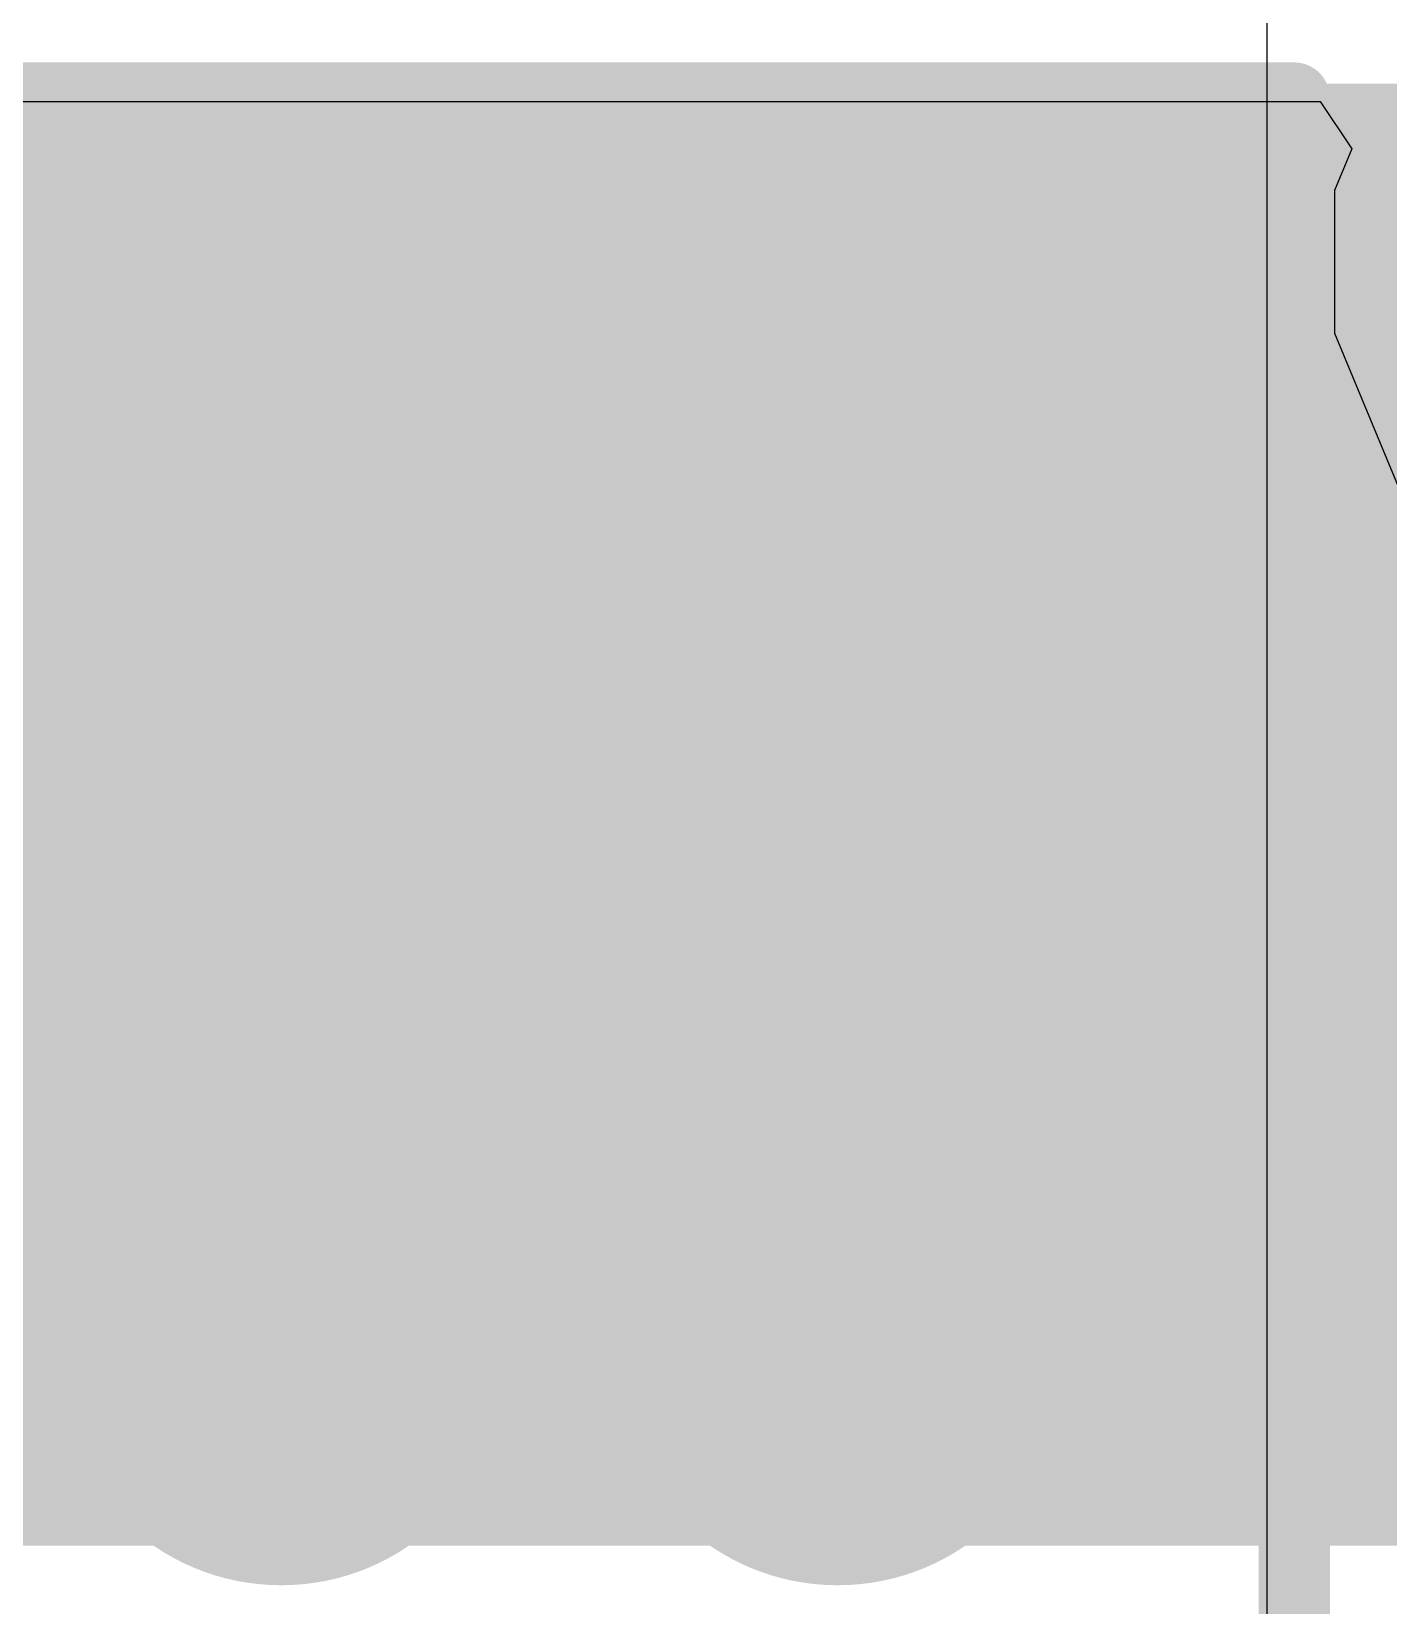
# Model space of a CAD drawing. Header units: inches. Extents: x -4 to 5258, y -4 to 5281.
# Drawn here: x 102.991 to 105.406, y 24.616 to 27.418 of the extents above; entities that cross this region are included whole.
import ezdxf

# ---------------------------------------------------------------- set-up
doc = ezdxf.new("R2010")
doc.units = ezdxf.units.IN
for name, color, linetype in [('Bottom Layer', 5, 'Continuous'), ('Bottom Solder', 6, 'Continuous'), ('Drill Drawing', 1, 'Continuous'), ('Layer 1', 16, 'Continuous'), ('Layer 2', 76, 'Continuous'), ('Top Layer', 1, 'Continuous'), ('Top Overlay', 2, 'Continuous'), ('Top Paste', 8, 'Continuous'), ('Top Solder', 216, 'Continuous'), ('Via Holes', 16, 'Continuous')]:
    doc.layers.add(name, color=color, linetype=linetype)

# ---------------------------------------------------------------- blocks, each defined once
blk = doc.blocks.new('RES_2010_66')
at = {"layer": 'Top Layer'}
blk.add_hatch(color=1, dxfattribs=at).paths.add_polyline_path([(-2.8, 1.4), (-1.9, 1.4), (-1.9, -1.4), (-2.8, -1.4)])
at = {"layer": 'Top Paste'}
blk.add_hatch(color=8, dxfattribs=at).paths.add_polyline_path([(-2.8, 1.4), (-1.9, 1.4), (-1.9, -1.4), (-2.8, -1.4)])
at = {"layer": 'Top Solder'}
blk.add_hatch(color=216, dxfattribs=at).paths.add_polyline_path([(-2.9016, 1.5016), (-1.7984, 1.5016), (-1.7984, -1.5016), (-2.9016, -1.5016)])
at = {"layer": 'Top Overlay'}
for points in [[(-2.921, -1.524, 0.127, 0.127, 0), (-2.921, 1.524, 0.127, 0.127, 0)], [(2.921, 1.524, 0.127, 0.127, 0), (-2.921, 1.524, 0.127, 0.127, 0)]]:
    blk.add_lwpolyline(points, format="xyseb", dxfattribs=at)
blk.add_lwpolyline([(-2.9527, 1.524, 0.0635, 0.0635, 1), (-2.8893, 1.524, 0.0635, 0.0635, 1)], format="xyseb", close=True, dxfattribs=at)
blk.add_lwpolyline([(-2.9527, 1.524, 0.0635, 0.0635, 1), (-2.8893, 1.524, 0.0635, 0.0635, 1)], format="xyseb", close=True, dxfattribs=at)

msp = doc.modelspace()

# ---------------------------------------------------------------- hatches: boundary and pattern name
at = {"layer": 'Bottom Layer'}
h = msp.add_hatch(color=5, dxfattribs=at)
edge = h.paths.add_edge_path()
edge.add_arc((103.4351, 25.9172), 0.3, 0, 360)
h = msp.add_hatch(color=5, dxfattribs=at)
edge = h.paths.add_edge_path()
edge.add_arc((104.4257, 25.9172), 0.3, 0, 360)
h = msp.add_hatch(color=5, dxfattribs=at)
edge = h.paths.add_edge_path()
edge.add_arc((103.4351, 25.0536), 0.3, 0, 360)
h = msp.add_hatch(color=5, dxfattribs=at)
edge = h.paths.add_edge_path()
edge.add_arc((104.4257, 25.0536), 0.3, 0, 360)
at = {"layer": 'Bottom Solder'}
h = msp.add_hatch(color=6, dxfattribs=at)
edge = h.paths.add_edge_path()
edge.add_arc((103.4351, 25.9172), 0.4016, 0, 360)
h = msp.add_hatch(color=6, dxfattribs=at)
edge = h.paths.add_edge_path()
edge.add_arc((104.4257, 25.9172), 0.4016, 0, 360)
h = msp.add_hatch(color=6, dxfattribs=at)
edge = h.paths.add_edge_path()
edge.add_arc((103.4351, 25.0536), 0.4016, 0, 360)
h = msp.add_hatch(color=6, dxfattribs=at)
edge = h.paths.add_edge_path()
edge.add_arc((104.4257, 25.0536), 0.4016, 0, 360)
at = {"layer": 'Layer 1'}
h = msp.add_hatch(color=16, dxfattribs=at)
edge = h.paths.add_edge_path()
edge.add_arc((103.4351, 25.9172), 0.3, 0, 360)
h = msp.add_hatch(color=16, dxfattribs=at)
edge = h.paths.add_edge_path()
edge.add_arc((104.4257, 25.9172), 0.3, 0, 360)
h = msp.add_hatch(color=16, dxfattribs=at)
edge = h.paths.add_edge_path()
edge.add_arc((103.4351, 25.0536), 0.3, 0, 360)
h = msp.add_hatch(color=16, dxfattribs=at)
edge = h.paths.add_edge_path()
edge.add_arc((104.4257, 25.0536), 0.3, 0, 360)
at = {"layer": 'Layer 2'}
h = msp.add_hatch(color=76, dxfattribs=at)
edge = h.paths.add_edge_path()
edge.add_arc((103.4351, 25.9172), 0.3, 0, 360)
h = msp.add_hatch(color=76, dxfattribs=at)
edge = h.paths.add_edge_path()
edge.add_arc((104.4257, 25.9172), 0.3, 0, 360)
h = msp.add_hatch(color=76, dxfattribs=at)
edge = h.paths.add_edge_path()
edge.add_arc((103.4351, 25.0536), 0.3, 0, 360)
h = msp.add_hatch(color=76, dxfattribs=at)
edge = h.paths.add_edge_path()
edge.add_arc((104.4257, 25.0536), 0.3, 0, 360)
at = {"layer": 'Top Layer'}
msp.add_hatch(color=1, dxfattribs=at).paths.add_polyline_path([(106.3405, 27.3251), (101.1005, 27.3251), (101.1005, 24.7222), (106.3405, 24.7222)])
h = msp.add_hatch(color=1, dxfattribs=at)
edge = h.paths.add_edge_path()
edge.add_arc((103.4351, 25.9172), 0.3, 0, 360)
h = msp.add_hatch(color=1, dxfattribs=at)
edge = h.paths.add_edge_path()
edge.add_arc((104.4257, 25.9172), 0.3, 0, 360)
h = msp.add_hatch(color=1, dxfattribs=at)
edge = h.paths.add_edge_path()
edge.add_arc((103.4351, 25.0536), 0.3, 0, 360)
h = msp.add_hatch(color=1, dxfattribs=at)
edge = h.paths.add_edge_path()
edge.add_arc((104.4257, 25.0536), 0.3, 0, 360)
at = {"layer": 'Top Solder'}
h = msp.add_hatch(color=216, dxfattribs=at)
edge = h.paths.add_edge_path()
edge.add_arc((103.4351, 25.9172), 0.4016, 0, 360)
h = msp.add_hatch(color=216, dxfattribs=at)
edge = h.paths.add_edge_path()
edge.add_arc((104.4257, 25.9172), 0.4016, 0, 360)
h = msp.add_hatch(color=216, dxfattribs=at)
edge = h.paths.add_edge_path()
edge.add_arc((103.4351, 25.0536), 0.4016, 0, 360)
h = msp.add_hatch(color=216, dxfattribs=at)
edge = h.paths.add_edge_path()
edge.add_arc((104.4257, 25.0536), 0.4016, 0, 360)
at = {"layer": 'Via Holes'}
h = msp.add_hatch(color=7, dxfattribs=at)
edge = h.paths.add_edge_path()
edge.add_arc((103.4351, 25.9172), 0.15, 0, 360)
h = msp.add_hatch(color=7, dxfattribs=at)
edge = h.paths.add_edge_path()
edge.add_arc((104.4257, 25.9172), 0.15, 0, 360)
h = msp.add_hatch(color=7, dxfattribs=at)
edge = h.paths.add_edge_path()
edge.add_arc((103.4351, 25.0536), 0.15, 0, 360)
h = msp.add_hatch(color=7, dxfattribs=at)
edge = h.paths.add_edge_path()
edge.add_arc((104.4257, 25.0536), 0.15, 0, 360)

# ---------------------------------------------------------------- linework, layer by layer
at = {"layer": 'Bottom Layer'}
msp.add_line((105.1898, 48.3151), (105.1898, 21.0837), dxfattribs=at)
at = {"layer": 'Drill Drawing'}
for points in [[(103.3081, 26.0442, 0.0508, 0.0508, 0), (103.3081, 26.1712, 0.0508, 0.0508, 0)], [(103.3081, 26.1712, 0.0508, 0.0508, 0), (103.5621, 26.1712, 0.0508, 0.0508, 0)], [(103.5621, 26.0442, 0.0508, 0.0508, 0), (103.5621, 26.1712, 0.0508, 0.0508, 0)], [(104.2987, 26.0442, 0.0508, 0.0508, 0), (104.2987, 26.1712, 0.0508, 0.0508, 0)], [(104.2987, 26.1712, 0.0508, 0.0508, 0), (104.5527, 26.1712, 0.0508, 0.0508, 0)], [(104.5527, 26.0442, 0.0508, 0.0508, 0), (104.5527, 26.1712, 0.0508, 0.0508, 0)], [(103.3589, 25.9934, 0.0508, 0.0508, 0), (103.3589, 26.0696, 0.0508, 0.0508, 0)], [(103.3589, 26.0696, 0.0508, 0.0508, 0), (103.5113, 26.0696, 0.0508, 0.0508, 0)], [(103.5113, 25.9934, 0.0508, 0.0508, 0), (103.5113, 26.0696, 0.0508, 0.0508, 0)], [(104.3495, 25.9934, 0.0508, 0.0508, 0), (104.3495, 26.0696, 0.0508, 0.0508, 0)], [(104.3495, 26.0696, 0.0508, 0.0508, 0), (104.5019, 26.0696, 0.0508, 0.0508, 0)], [(104.5019, 25.9934, 0.0508, 0.0508, 0), (104.5019, 26.0696, 0.0508, 0.0508, 0)], [(103.1811, 25.7902, 0.0508, 0.0508, 0), (103.1811, 26.0442, 0.0508, 0.0508, 0)], [(103.1811, 26.0442, 0.0508, 0.0508, 0), (103.3081, 26.0442, 0.0508, 0.0508, 0)], [(103.5621, 26.0442, 0.0508, 0.0508, 0), (103.6891, 26.0442, 0.0508, 0.0508, 0)], [(103.6891, 25.7902, 0.0508, 0.0508, 0), (103.6891, 26.0442, 0.0508, 0.0508, 0)], [(104.1717, 25.7902, 0.0508, 0.0508, 0), (104.1717, 26.0442, 0.0508, 0.0508, 0)], [(104.1717, 26.0442, 0.0508, 0.0508, 0), (104.2987, 26.0442, 0.0508, 0.0508, 0)], [(104.5527, 26.0442, 0.0508, 0.0508, 0), (104.6797, 26.0442, 0.0508, 0.0508, 0)], [(104.6797, 25.7902, 0.0508, 0.0508, 0), (104.6797, 26.0442, 0.0508, 0.0508, 0)], [(103.2827, 25.841, 0.0508, 0.0508, 0), (103.2827, 25.9934, 0.0508, 0.0508, 0)], [(103.2827, 25.9934, 0.0508, 0.0508, 0), (103.3589, 25.9934, 0.0508, 0.0508, 0)], [(103.5113, 25.9934, 0.0508, 0.0508, 0), (103.5875, 25.9934, 0.0508, 0.0508, 0)], [(103.5875, 25.841, 0.0508, 0.0508, 0), (103.5875, 25.9934, 0.0508, 0.0508, 0)], [(104.2733, 25.841, 0.0508, 0.0508, 0), (104.2733, 25.9934, 0.0508, 0.0508, 0)], [(104.2733, 25.9934, 0.0508, 0.0508, 0), (104.3495, 25.9934, 0.0508, 0.0508, 0)], [(104.5019, 25.9934, 0.0508, 0.0508, 0), (104.5781, 25.9934, 0.0508, 0.0508, 0)], [(104.5781, 25.841, 0.0508, 0.0508, 0), (104.5781, 25.9934, 0.0508, 0.0508, 0)], [(103.2827, 25.841, 0.0508, 0.0508, 0), (103.3589, 25.841, 0.0508, 0.0508, 0)], [(103.3589, 25.7648, 0.0508, 0.0508, 0), (103.3589, 25.841, 0.0508, 0.0508, 0)], [(103.5113, 25.841, 0.0508, 0.0508, 0), (103.5875, 25.841, 0.0508, 0.0508, 0)], [(103.5113, 25.7648, 0.0508, 0.0508, 0), (103.5113, 25.841, 0.0508, 0.0508, 0)], [(104.2733, 25.841, 0.0508, 0.0508, 0), (104.3495, 25.841, 0.0508, 0.0508, 0)], [(104.3495, 25.7648, 0.0508, 0.0508, 0), (104.3495, 25.841, 0.0508, 0.0508, 0)], [(104.5019, 25.841, 0.0508, 0.0508, 0), (104.5781, 25.841, 0.0508, 0.0508, 0)], [(104.5019, 25.7648, 0.0508, 0.0508, 0), (104.5019, 25.841, 0.0508, 0.0508, 0)], [(103.1811, 25.7902, 0.0508, 0.0508, 0), (103.3081, 25.7902, 0.0508, 0.0508, 0)], [(103.3081, 25.6632, 0.0508, 0.0508, 0), (103.3081, 25.7902, 0.0508, 0.0508, 0)], [(103.5621, 25.7902, 0.0508, 0.0508, 0), (103.6891, 25.7902, 0.0508, 0.0508, 0)], [(103.5621, 25.6632, 0.0508, 0.0508, 0), (103.5621, 25.7902, 0.0508, 0.0508, 0)], [(104.1717, 25.7902, 0.0508, 0.0508, 0), (104.2987, 25.7902, 0.0508, 0.0508, 0)], [(104.2987, 25.6632, 0.0508, 0.0508, 0), (104.2987, 25.7902, 0.0508, 0.0508, 0)], [(104.5527, 25.7902, 0.0508, 0.0508, 0), (104.6797, 25.7902, 0.0508, 0.0508, 0)], [(104.5527, 25.6632, 0.0508, 0.0508, 0), (104.5527, 25.7902, 0.0508, 0.0508, 0)], [(103.3589, 25.7648, 0.0508, 0.0508, 0), (103.5113, 25.7648, 0.0508, 0.0508, 0)], [(104.3495, 25.7648, 0.0508, 0.0508, 0), (104.5019, 25.7648, 0.0508, 0.0508, 0)], [(103.3081, 25.6632, 0.0508, 0.0508, 0), (103.5621, 25.6632, 0.0508, 0.0508, 0)], [(104.2987, 25.6632, 0.0508, 0.0508, 0), (104.5527, 25.6632, 0.0508, 0.0508, 0)], [(103.3081, 25.1806, 0.0508, 0.0508, 0), (103.3081, 25.3076, 0.0508, 0.0508, 0)], [(103.3081, 25.3076, 0.0508, 0.0508, 0), (103.5621, 25.3076, 0.0508, 0.0508, 0)], [(103.5621, 25.1806, 0.0508, 0.0508, 0), (103.5621, 25.3076, 0.0508, 0.0508, 0)], [(104.2987, 25.1806, 0.0508, 0.0508, 0), (104.2987, 25.3076, 0.0508, 0.0508, 0)], [(104.2987, 25.3076, 0.0508, 0.0508, 0), (104.5527, 25.3076, 0.0508, 0.0508, 0)], [(104.5527, 25.1806, 0.0508, 0.0508, 0), (104.5527, 25.3076, 0.0508, 0.0508, 0)], [(103.3589, 25.1298, 0.0508, 0.0508, 0), (103.3589, 25.206, 0.0508, 0.0508, 0)], [(103.3589, 25.206, 0.0508, 0.0508, 0), (103.5113, 25.206, 0.0508, 0.0508, 0)], [(103.5113, 25.1298, 0.0508, 0.0508, 0), (103.5113, 25.206, 0.0508, 0.0508, 0)], [(104.3495, 25.1298, 0.0508, 0.0508, 0), (104.3495, 25.206, 0.0508, 0.0508, 0)], [(104.3495, 25.206, 0.0508, 0.0508, 0), (104.5019, 25.206, 0.0508, 0.0508, 0)], [(104.5019, 25.1298, 0.0508, 0.0508, 0), (104.5019, 25.206, 0.0508, 0.0508, 0)], [(103.1811, 24.9266, 0.0508, 0.0508, 0), (103.1811, 25.1806, 0.0508, 0.0508, 0)], [(103.1811, 25.1806, 0.0508, 0.0508, 0), (103.3081, 25.1806, 0.0508, 0.0508, 0)], [(103.5621, 25.1806, 0.0508, 0.0508, 0), (103.6891, 25.1806, 0.0508, 0.0508, 0)], [(103.6891, 24.9266, 0.0508, 0.0508, 0), (103.6891, 25.1806, 0.0508, 0.0508, 0)], [(104.1717, 24.9266, 0.0508, 0.0508, 0), (104.1717, 25.1806, 0.0508, 0.0508, 0)], [(104.1717, 25.1806, 0.0508, 0.0508, 0), (104.2987, 25.1806, 0.0508, 0.0508, 0)], [(104.5527, 25.1806, 0.0508, 0.0508, 0), (104.6797, 25.1806, 0.0508, 0.0508, 0)], [(104.6797, 24.9266, 0.0508, 0.0508, 0), (104.6797, 25.1806, 0.0508, 0.0508, 0)], [(103.2827, 24.9774, 0.0508, 0.0508, 0), (103.2827, 25.1298, 0.0508, 0.0508, 0)], [(103.2827, 25.1298, 0.0508, 0.0508, 0), (103.3589, 25.1298, 0.0508, 0.0508, 0)], [(103.5113, 25.1298, 0.0508, 0.0508, 0), (103.5875, 25.1298, 0.0508, 0.0508, 0)], [(103.5875, 24.9774, 0.0508, 0.0508, 0), (103.5875, 25.1298, 0.0508, 0.0508, 0)], [(104.2733, 24.9774, 0.0508, 0.0508, 0), (104.2733, 25.1298, 0.0508, 0.0508, 0)], [(104.2733, 25.1298, 0.0508, 0.0508, 0), (104.3495, 25.1298, 0.0508, 0.0508, 0)], [(104.5019, 25.1298, 0.0508, 0.0508, 0), (104.5781, 25.1298, 0.0508, 0.0508, 0)], [(104.5781, 24.9774, 0.0508, 0.0508, 0), (104.5781, 25.1298, 0.0508, 0.0508, 0)], [(103.2827, 24.9774, 0.0508, 0.0508, 0), (103.3589, 24.9774, 0.0508, 0.0508, 0)], [(103.3589, 24.9012, 0.0508, 0.0508, 0), (103.3589, 24.9774, 0.0508, 0.0508, 0)], [(103.5113, 24.9774, 0.0508, 0.0508, 0), (103.5875, 24.9774, 0.0508, 0.0508, 0)], [(103.5113, 24.9012, 0.0508, 0.0508, 0), (103.5113, 24.9774, 0.0508, 0.0508, 0)], [(104.2733, 24.9774, 0.0508, 0.0508, 0), (104.3495, 24.9774, 0.0508, 0.0508, 0)], [(104.3495, 24.9012, 0.0508, 0.0508, 0), (104.3495, 24.9774, 0.0508, 0.0508, 0)], [(104.5019, 24.9774, 0.0508, 0.0508, 0), (104.5781, 24.9774, 0.0508, 0.0508, 0)], [(104.5019, 24.9012, 0.0508, 0.0508, 0), (104.5019, 24.9774, 0.0508, 0.0508, 0)], [(103.1811, 24.9266, 0.0508, 0.0508, 0), (103.3081, 24.9266, 0.0508, 0.0508, 0)], [(103.3081, 24.7996, 0.0508, 0.0508, 0), (103.3081, 24.9266, 0.0508, 0.0508, 0)], [(103.5621, 24.9266, 0.0508, 0.0508, 0), (103.6891, 24.9266, 0.0508, 0.0508, 0)], [(103.5621, 24.7996, 0.0508, 0.0508, 0), (103.5621, 24.9266, 0.0508, 0.0508, 0)], [(104.1717, 24.9266, 0.0508, 0.0508, 0), (104.2987, 24.9266, 0.0508, 0.0508, 0)], [(104.2987, 24.7996, 0.0508, 0.0508, 0), (104.2987, 24.9266, 0.0508, 0.0508, 0)], [(104.5527, 24.9266, 0.0508, 0.0508, 0), (104.6797, 24.9266, 0.0508, 0.0508, 0)], [(104.5527, 24.7996, 0.0508, 0.0508, 0), (104.5527, 24.9266, 0.0508, 0.0508, 0)], [(103.3589, 24.9012, 0.0508, 0.0508, 0), (103.5113, 24.9012, 0.0508, 0.0508, 0)], [(104.3495, 24.9012, 0.0508, 0.0508, 0), (104.5019, 24.9012, 0.0508, 0.0508, 0)], [(103.3081, 24.7996, 0.0508, 0.0508, 0), (103.5621, 24.7996, 0.0508, 0.0508, 0)], [(104.2987, 24.7996, 0.0508, 0.0508, 0), (104.5527, 24.7996, 0.0508, 0.0508, 0)]]:
    msp.add_lwpolyline(points, format="xyseb", dxfattribs=at)
for points in [[(103.2954, 26.1712, 0.0254, 0.0254, 1), (103.3208, 26.1712, 0.0254, 0.0254, 1)], [(103.2954, 26.1712, 0.0254, 0.0254, 1), (103.3208, 26.1712, 0.0254, 0.0254, 1)], [(103.5494, 26.1712, 0.0254, 0.0254, 1), (103.5748, 26.1712, 0.0254, 0.0254, 1)], [(103.5494, 26.1712, 0.0254, 0.0254, 1), (103.5748, 26.1712, 0.0254, 0.0254, 1)], [(104.286, 26.1712, 0.0254, 0.0254, 1), (104.3114, 26.1712, 0.0254, 0.0254, 1)], [(104.286, 26.1712, 0.0254, 0.0254, 1), (104.3114, 26.1712, 0.0254, 0.0254, 1)], [(104.54, 26.1712, 0.0254, 0.0254, 1), (104.5654, 26.1712, 0.0254, 0.0254, 1)], [(104.54, 26.1712, 0.0254, 0.0254, 1), (104.5654, 26.1712, 0.0254, 0.0254, 1)], [(103.3462, 26.0696, 0.0254, 0.0254, 1), (103.3716, 26.0696, 0.0254, 0.0254, 1)], [(103.3462, 26.0696, 0.0254, 0.0254, 1), (103.3716, 26.0696, 0.0254, 0.0254, 1)], [(103.4986, 26.0696, 0.0254, 0.0254, 1), (103.524, 26.0696, 0.0254, 0.0254, 1)], [(103.4986, 26.0696, 0.0254, 0.0254, 1), (103.524, 26.0696, 0.0254, 0.0254, 1)], [(104.3368, 26.0696, 0.0254, 0.0254, 1), (104.3622, 26.0696, 0.0254, 0.0254, 1)], [(104.3368, 26.0696, 0.0254, 0.0254, 1), (104.3622, 26.0696, 0.0254, 0.0254, 1)], [(104.4892, 26.0696, 0.0254, 0.0254, 1), (104.5146, 26.0696, 0.0254, 0.0254, 1)], [(104.4892, 26.0696, 0.0254, 0.0254, 1), (104.5146, 26.0696, 0.0254, 0.0254, 1)], [(103.1684, 26.0442, 0.0254, 0.0254, 1), (103.1938, 26.0442, 0.0254, 0.0254, 1)], [(103.1684, 26.0442, 0.0254, 0.0254, 1), (103.1938, 26.0442, 0.0254, 0.0254, 1)], [(103.2954, 26.0442, 0.0254, 0.0254, 1), (103.3208, 26.0442, 0.0254, 0.0254, 1)], [(103.2954, 26.0442, 0.0254, 0.0254, 1), (103.3208, 26.0442, 0.0254, 0.0254, 1)], [(103.5494, 26.0442, 0.0254, 0.0254, 1), (103.5748, 26.0442, 0.0254, 0.0254, 1)], [(103.5494, 26.0442, 0.0254, 0.0254, 1), (103.5748, 26.0442, 0.0254, 0.0254, 1)], [(103.6764, 26.0442, 0.0254, 0.0254, 1), (103.7018, 26.0442, 0.0254, 0.0254, 1)], [(103.6764, 26.0442, 0.0254, 0.0254, 1), (103.7018, 26.0442, 0.0254, 0.0254, 1)], [(104.159, 26.0442, 0.0254, 0.0254, 1), (104.1844, 26.0442, 0.0254, 0.0254, 1)], [(104.159, 26.0442, 0.0254, 0.0254, 1), (104.1844, 26.0442, 0.0254, 0.0254, 1)], [(104.286, 26.0442, 0.0254, 0.0254, 1), (104.3114, 26.0442, 0.0254, 0.0254, 1)], [(104.286, 26.0442, 0.0254, 0.0254, 1), (104.3114, 26.0442, 0.0254, 0.0254, 1)], [(104.54, 26.0442, 0.0254, 0.0254, 1), (104.5654, 26.0442, 0.0254, 0.0254, 1)], [(104.54, 26.0442, 0.0254, 0.0254, 1), (104.5654, 26.0442, 0.0254, 0.0254, 1)], [(104.667, 26.0442, 0.0254, 0.0254, 1), (104.6924, 26.0442, 0.0254, 0.0254, 1)], [(104.667, 26.0442, 0.0254, 0.0254, 1), (104.6924, 26.0442, 0.0254, 0.0254, 1)], [(103.27, 25.9934, 0.0254, 0.0254, 1), (103.2954, 25.9934, 0.0254, 0.0254, 1)], [(103.27, 25.9934, 0.0254, 0.0254, 1), (103.2954, 25.9934, 0.0254, 0.0254, 1)], [(103.3462, 25.9934, 0.0254, 0.0254, 1), (103.3716, 25.9934, 0.0254, 0.0254, 1)], [(103.3462, 25.9934, 0.0254, 0.0254, 1), (103.3716, 25.9934, 0.0254, 0.0254, 1)], [(103.4986, 25.9934, 0.0254, 0.0254, 1), (103.524, 25.9934, 0.0254, 0.0254, 1)], [(103.4986, 25.9934, 0.0254, 0.0254, 1), (103.524, 25.9934, 0.0254, 0.0254, 1)], [(103.5748, 25.9934, 0.0254, 0.0254, 1), (103.6002, 25.9934, 0.0254, 0.0254, 1)], [(103.5748, 25.9934, 0.0254, 0.0254, 1), (103.6002, 25.9934, 0.0254, 0.0254, 1)], [(104.2606, 25.9934, 0.0254, 0.0254, 1), (104.286, 25.9934, 0.0254, 0.0254, 1)], [(104.2606, 25.9934, 0.0254, 0.0254, 1), (104.286, 25.9934, 0.0254, 0.0254, 1)], [(104.3368, 25.9934, 0.0254, 0.0254, 1), (104.3622, 25.9934, 0.0254, 0.0254, 1)], [(104.3368, 25.9934, 0.0254, 0.0254, 1), (104.3622, 25.9934, 0.0254, 0.0254, 1)], [(104.4892, 25.9934, 0.0254, 0.0254, 1), (104.5146, 25.9934, 0.0254, 0.0254, 1)], [(104.4892, 25.9934, 0.0254, 0.0254, 1), (104.5146, 25.9934, 0.0254, 0.0254, 1)], [(104.5654, 25.9934, 0.0254, 0.0254, 1), (104.5908, 25.9934, 0.0254, 0.0254, 1)], [(104.5654, 25.9934, 0.0254, 0.0254, 1), (104.5908, 25.9934, 0.0254, 0.0254, 1)], [(103.27, 25.841, 0.0254, 0.0254, 1), (103.2954, 25.841, 0.0254, 0.0254, 1)], [(103.27, 25.841, 0.0254, 0.0254, 1), (103.2954, 25.841, 0.0254, 0.0254, 1)], [(103.3462, 25.841, 0.0254, 0.0254, 1), (103.3716, 25.841, 0.0254, 0.0254, 1)], [(103.3462, 25.841, 0.0254, 0.0254, 1), (103.3716, 25.841, 0.0254, 0.0254, 1)], [(103.4986, 25.841, 0.0254, 0.0254, 1), (103.524, 25.841, 0.0254, 0.0254, 1)], [(103.4986, 25.841, 0.0254, 0.0254, 1), (103.524, 25.841, 0.0254, 0.0254, 1)], [(103.5748, 25.841, 0.0254, 0.0254, 1), (103.6002, 25.841, 0.0254, 0.0254, 1)], [(103.5748, 25.841, 0.0254, 0.0254, 1), (103.6002, 25.841, 0.0254, 0.0254, 1)], [(104.2606, 25.841, 0.0254, 0.0254, 1), (104.286, 25.841, 0.0254, 0.0254, 1)], [(104.2606, 25.841, 0.0254, 0.0254, 1), (104.286, 25.841, 0.0254, 0.0254, 1)], [(104.3368, 25.841, 0.0254, 0.0254, 1), (104.3622, 25.841, 0.0254, 0.0254, 1)], [(104.3368, 25.841, 0.0254, 0.0254, 1), (104.3622, 25.841, 0.0254, 0.0254, 1)], [(104.4892, 25.841, 0.0254, 0.0254, 1), (104.5146, 25.841, 0.0254, 0.0254, 1)], [(104.4892, 25.841, 0.0254, 0.0254, 1), (104.5146, 25.841, 0.0254, 0.0254, 1)], [(104.5654, 25.841, 0.0254, 0.0254, 1), (104.5908, 25.841, 0.0254, 0.0254, 1)], [(104.5654, 25.841, 0.0254, 0.0254, 1), (104.5908, 25.841, 0.0254, 0.0254, 1)], [(103.1684, 25.7902, 0.0254, 0.0254, 1), (103.1938, 25.7902, 0.0254, 0.0254, 1)], [(103.1684, 25.7902, 0.0254, 0.0254, 1), (103.1938, 25.7902, 0.0254, 0.0254, 1)], [(103.2954, 25.7902, 0.0254, 0.0254, 1), (103.3208, 25.7902, 0.0254, 0.0254, 1)], [(103.2954, 25.7902, 0.0254, 0.0254, 1), (103.3208, 25.7902, 0.0254, 0.0254, 1)], [(103.5494, 25.7902, 0.0254, 0.0254, 1), (103.5748, 25.7902, 0.0254, 0.0254, 1)], [(103.5494, 25.7902, 0.0254, 0.0254, 1), (103.5748, 25.7902, 0.0254, 0.0254, 1)], [(103.6764, 25.7902, 0.0254, 0.0254, 1), (103.7018, 25.7902, 0.0254, 0.0254, 1)], [(103.6764, 25.7902, 0.0254, 0.0254, 1), (103.7018, 25.7902, 0.0254, 0.0254, 1)], [(104.159, 25.7902, 0.0254, 0.0254, 1), (104.1844, 25.7902, 0.0254, 0.0254, 1)], [(104.159, 25.7902, 0.0254, 0.0254, 1), (104.1844, 25.7902, 0.0254, 0.0254, 1)], [(104.286, 25.7902, 0.0254, 0.0254, 1), (104.3114, 25.7902, 0.0254, 0.0254, 1)], [(104.286, 25.7902, 0.0254, 0.0254, 1), (104.3114, 25.7902, 0.0254, 0.0254, 1)], [(104.54, 25.7902, 0.0254, 0.0254, 1), (104.5654, 25.7902, 0.0254, 0.0254, 1)], [(104.54, 25.7902, 0.0254, 0.0254, 1), (104.5654, 25.7902, 0.0254, 0.0254, 1)], [(104.667, 25.7902, 0.0254, 0.0254, 1), (104.6924, 25.7902, 0.0254, 0.0254, 1)], [(104.667, 25.7902, 0.0254, 0.0254, 1), (104.6924, 25.7902, 0.0254, 0.0254, 1)], [(103.3462, 25.7648, 0.0254, 0.0254, 1), (103.3716, 25.7648, 0.0254, 0.0254, 1)], [(103.3462, 25.7648, 0.0254, 0.0254, 1), (103.3716, 25.7648, 0.0254, 0.0254, 1)], [(103.4986, 25.7648, 0.0254, 0.0254, 1), (103.524, 25.7648, 0.0254, 0.0254, 1)], [(103.4986, 25.7648, 0.0254, 0.0254, 1), (103.524, 25.7648, 0.0254, 0.0254, 1)], [(104.3368, 25.7648, 0.0254, 0.0254, 1), (104.3622, 25.7648, 0.0254, 0.0254, 1)], [(104.3368, 25.7648, 0.0254, 0.0254, 1), (104.3622, 25.7648, 0.0254, 0.0254, 1)], [(104.4892, 25.7648, 0.0254, 0.0254, 1), (104.5146, 25.7648, 0.0254, 0.0254, 1)], [(104.4892, 25.7648, 0.0254, 0.0254, 1), (104.5146, 25.7648, 0.0254, 0.0254, 1)], [(103.2954, 25.6632, 0.0254, 0.0254, 1), (103.3208, 25.6632, 0.0254, 0.0254, 1)], [(103.2954, 25.6632, 0.0254, 0.0254, 1), (103.3208, 25.6632, 0.0254, 0.0254, 1)], [(103.5494, 25.6632, 0.0254, 0.0254, 1), (103.5748, 25.6632, 0.0254, 0.0254, 1)], [(103.5494, 25.6632, 0.0254, 0.0254, 1), (103.5748, 25.6632, 0.0254, 0.0254, 1)], [(104.286, 25.6632, 0.0254, 0.0254, 1), (104.3114, 25.6632, 0.0254, 0.0254, 1)], [(104.286, 25.6632, 0.0254, 0.0254, 1), (104.3114, 25.6632, 0.0254, 0.0254, 1)], [(104.54, 25.6632, 0.0254, 0.0254, 1), (104.5654, 25.6632, 0.0254, 0.0254, 1)], [(104.54, 25.6632, 0.0254, 0.0254, 1), (104.5654, 25.6632, 0.0254, 0.0254, 1)], [(103.2954, 25.3076, 0.0254, 0.0254, 1), (103.3208, 25.3076, 0.0254, 0.0254, 1)], [(103.2954, 25.3076, 0.0254, 0.0254, 1), (103.3208, 25.3076, 0.0254, 0.0254, 1)], [(103.5494, 25.3076, 0.0254, 0.0254, 1), (103.5748, 25.3076, 0.0254, 0.0254, 1)], [(103.5494, 25.3076, 0.0254, 0.0254, 1), (103.5748, 25.3076, 0.0254, 0.0254, 1)], [(104.286, 25.3076, 0.0254, 0.0254, 1), (104.3114, 25.3076, 0.0254, 0.0254, 1)], [(104.286, 25.3076, 0.0254, 0.0254, 1), (104.3114, 25.3076, 0.0254, 0.0254, 1)], [(104.54, 25.3076, 0.0254, 0.0254, 1), (104.5654, 25.3076, 0.0254, 0.0254, 1)], [(104.54, 25.3076, 0.0254, 0.0254, 1), (104.5654, 25.3076, 0.0254, 0.0254, 1)], [(103.3462, 25.206, 0.0254, 0.0254, 1), (103.3716, 25.206, 0.0254, 0.0254, 1)], [(103.3462, 25.206, 0.0254, 0.0254, 1), (103.3716, 25.206, 0.0254, 0.0254, 1)], [(103.4986, 25.206, 0.0254, 0.0254, 1), (103.524, 25.206, 0.0254, 0.0254, 1)], [(103.4986, 25.206, 0.0254, 0.0254, 1), (103.524, 25.206, 0.0254, 0.0254, 1)], [(104.3368, 25.206, 0.0254, 0.0254, 1), (104.3622, 25.206, 0.0254, 0.0254, 1)], [(104.3368, 25.206, 0.0254, 0.0254, 1), (104.3622, 25.206, 0.0254, 0.0254, 1)], [(104.4892, 25.206, 0.0254, 0.0254, 1), (104.5146, 25.206, 0.0254, 0.0254, 1)], [(104.4892, 25.206, 0.0254, 0.0254, 1), (104.5146, 25.206, 0.0254, 0.0254, 1)], [(103.1684, 25.1806, 0.0254, 0.0254, 1), (103.1938, 25.1806, 0.0254, 0.0254, 1)], [(103.1684, 25.1806, 0.0254, 0.0254, 1), (103.1938, 25.1806, 0.0254, 0.0254, 1)], [(103.2954, 25.1806, 0.0254, 0.0254, 1), (103.3208, 25.1806, 0.0254, 0.0254, 1)], [(103.2954, 25.1806, 0.0254, 0.0254, 1), (103.3208, 25.1806, 0.0254, 0.0254, 1)], [(103.5494, 25.1806, 0.0254, 0.0254, 1), (103.5748, 25.1806, 0.0254, 0.0254, 1)], [(103.5494, 25.1806, 0.0254, 0.0254, 1), (103.5748, 25.1806, 0.0254, 0.0254, 1)], [(103.6764, 25.1806, 0.0254, 0.0254, 1), (103.7018, 25.1806, 0.0254, 0.0254, 1)], [(103.6764, 25.1806, 0.0254, 0.0254, 1), (103.7018, 25.1806, 0.0254, 0.0254, 1)], [(104.159, 25.1806, 0.0254, 0.0254, 1), (104.1844, 25.1806, 0.0254, 0.0254, 1)], [(104.159, 25.1806, 0.0254, 0.0254, 1), (104.1844, 25.1806, 0.0254, 0.0254, 1)], [(104.286, 25.1806, 0.0254, 0.0254, 1), (104.3114, 25.1806, 0.0254, 0.0254, 1)], [(104.286, 25.1806, 0.0254, 0.0254, 1), (104.3114, 25.1806, 0.0254, 0.0254, 1)], [(104.54, 25.1806, 0.0254, 0.0254, 1), (104.5654, 25.1806, 0.0254, 0.0254, 1)], [(104.54, 25.1806, 0.0254, 0.0254, 1), (104.5654, 25.1806, 0.0254, 0.0254, 1)], [(104.667, 25.1806, 0.0254, 0.0254, 1), (104.6924, 25.1806, 0.0254, 0.0254, 1)], [(104.667, 25.1806, 0.0254, 0.0254, 1), (104.6924, 25.1806, 0.0254, 0.0254, 1)], [(103.27, 25.1298, 0.0254, 0.0254, 1), (103.2954, 25.1298, 0.0254, 0.0254, 1)], [(103.27, 25.1298, 0.0254, 0.0254, 1), (103.2954, 25.1298, 0.0254, 0.0254, 1)], [(103.3462, 25.1298, 0.0254, 0.0254, 1), (103.3716, 25.1298, 0.0254, 0.0254, 1)], [(103.3462, 25.1298, 0.0254, 0.0254, 1), (103.3716, 25.1298, 0.0254, 0.0254, 1)], [(103.4986, 25.1298, 0.0254, 0.0254, 1), (103.524, 25.1298, 0.0254, 0.0254, 1)], [(103.4986, 25.1298, 0.0254, 0.0254, 1), (103.524, 25.1298, 0.0254, 0.0254, 1)], [(103.5748, 25.1298, 0.0254, 0.0254, 1), (103.6002, 25.1298, 0.0254, 0.0254, 1)], [(103.5748, 25.1298, 0.0254, 0.0254, 1), (103.6002, 25.1298, 0.0254, 0.0254, 1)], [(104.2606, 25.1298, 0.0254, 0.0254, 1), (104.286, 25.1298, 0.0254, 0.0254, 1)], [(104.2606, 25.1298, 0.0254, 0.0254, 1), (104.286, 25.1298, 0.0254, 0.0254, 1)], [(104.3368, 25.1298, 0.0254, 0.0254, 1), (104.3622, 25.1298, 0.0254, 0.0254, 1)], [(104.3368, 25.1298, 0.0254, 0.0254, 1), (104.3622, 25.1298, 0.0254, 0.0254, 1)], [(104.4892, 25.1298, 0.0254, 0.0254, 1), (104.5146, 25.1298, 0.0254, 0.0254, 1)], [(104.4892, 25.1298, 0.0254, 0.0254, 1), (104.5146, 25.1298, 0.0254, 0.0254, 1)], [(104.5654, 25.1298, 0.0254, 0.0254, 1), (104.5908, 25.1298, 0.0254, 0.0254, 1)], [(104.5654, 25.1298, 0.0254, 0.0254, 1), (104.5908, 25.1298, 0.0254, 0.0254, 1)], [(103.27, 24.9774, 0.0254, 0.0254, 1), (103.2954, 24.9774, 0.0254, 0.0254, 1)], [(103.27, 24.9774, 0.0254, 0.0254, 1), (103.2954, 24.9774, 0.0254, 0.0254, 1)], [(103.3462, 24.9774, 0.0254, 0.0254, 1), (103.3716, 24.9774, 0.0254, 0.0254, 1)], [(103.3462, 24.9774, 0.0254, 0.0254, 1), (103.3716, 24.9774, 0.0254, 0.0254, 1)], [(103.4986, 24.9774, 0.0254, 0.0254, 1), (103.524, 24.9774, 0.0254, 0.0254, 1)], [(103.4986, 24.9774, 0.0254, 0.0254, 1), (103.524, 24.9774, 0.0254, 0.0254, 1)], [(103.5748, 24.9774, 0.0254, 0.0254, 1), (103.6002, 24.9774, 0.0254, 0.0254, 1)], [(103.5748, 24.9774, 0.0254, 0.0254, 1), (103.6002, 24.9774, 0.0254, 0.0254, 1)], [(104.2606, 24.9774, 0.0254, 0.0254, 1), (104.286, 24.9774, 0.0254, 0.0254, 1)], [(104.2606, 24.9774, 0.0254, 0.0254, 1), (104.286, 24.9774, 0.0254, 0.0254, 1)], [(104.3368, 24.9774, 0.0254, 0.0254, 1), (104.3622, 24.9774, 0.0254, 0.0254, 1)], [(104.3368, 24.9774, 0.0254, 0.0254, 1), (104.3622, 24.9774, 0.0254, 0.0254, 1)], [(104.4892, 24.9774, 0.0254, 0.0254, 1), (104.5146, 24.9774, 0.0254, 0.0254, 1)], [(104.4892, 24.9774, 0.0254, 0.0254, 1), (104.5146, 24.9774, 0.0254, 0.0254, 1)], [(104.5654, 24.9774, 0.0254, 0.0254, 1), (104.5908, 24.9774, 0.0254, 0.0254, 1)], [(104.5654, 24.9774, 0.0254, 0.0254, 1), (104.5908, 24.9774, 0.0254, 0.0254, 1)], [(103.1684, 24.9266, 0.0254, 0.0254, 1), (103.1938, 24.9266, 0.0254, 0.0254, 1)], [(103.1684, 24.9266, 0.0254, 0.0254, 1), (103.1938, 24.9266, 0.0254, 0.0254, 1)], [(103.2954, 24.9266, 0.0254, 0.0254, 1), (103.3208, 24.9266, 0.0254, 0.0254, 1)], [(103.2954, 24.9266, 0.0254, 0.0254, 1), (103.3208, 24.9266, 0.0254, 0.0254, 1)], [(103.5494, 24.9266, 0.0254, 0.0254, 1), (103.5748, 24.9266, 0.0254, 0.0254, 1)], [(103.5494, 24.9266, 0.0254, 0.0254, 1), (103.5748, 24.9266, 0.0254, 0.0254, 1)], [(103.6764, 24.9266, 0.0254, 0.0254, 1), (103.7018, 24.9266, 0.0254, 0.0254, 1)], [(103.6764, 24.9266, 0.0254, 0.0254, 1), (103.7018, 24.9266, 0.0254, 0.0254, 1)], [(104.159, 24.9266, 0.0254, 0.0254, 1), (104.1844, 24.9266, 0.0254, 0.0254, 1)], [(104.159, 24.9266, 0.0254, 0.0254, 1), (104.1844, 24.9266, 0.0254, 0.0254, 1)], [(104.286, 24.9266, 0.0254, 0.0254, 1), (104.3114, 24.9266, 0.0254, 0.0254, 1)], [(104.286, 24.9266, 0.0254, 0.0254, 1), (104.3114, 24.9266, 0.0254, 0.0254, 1)], [(104.54, 24.9266, 0.0254, 0.0254, 1), (104.5654, 24.9266, 0.0254, 0.0254, 1)], [(104.54, 24.9266, 0.0254, 0.0254, 1), (104.5654, 24.9266, 0.0254, 0.0254, 1)], [(104.667, 24.9266, 0.0254, 0.0254, 1), (104.6924, 24.9266, 0.0254, 0.0254, 1)], [(104.667, 24.9266, 0.0254, 0.0254, 1), (104.6924, 24.9266, 0.0254, 0.0254, 1)], [(103.3462, 24.9012, 0.0254, 0.0254, 1), (103.3716, 24.9012, 0.0254, 0.0254, 1)], [(103.3462, 24.9012, 0.0254, 0.0254, 1), (103.3716, 24.9012, 0.0254, 0.0254, 1)], [(103.4986, 24.9012, 0.0254, 0.0254, 1), (103.524, 24.9012, 0.0254, 0.0254, 1)], [(103.4986, 24.9012, 0.0254, 0.0254, 1), (103.524, 24.9012, 0.0254, 0.0254, 1)], [(104.3368, 24.9012, 0.0254, 0.0254, 1), (104.3622, 24.9012, 0.0254, 0.0254, 1)], [(104.3368, 24.9012, 0.0254, 0.0254, 1), (104.3622, 24.9012, 0.0254, 0.0254, 1)], [(104.4892, 24.9012, 0.0254, 0.0254, 1), (104.5146, 24.9012, 0.0254, 0.0254, 1)], [(104.4892, 24.9012, 0.0254, 0.0254, 1), (104.5146, 24.9012, 0.0254, 0.0254, 1)], [(103.2954, 24.7996, 0.0254, 0.0254, 1), (103.3208, 24.7996, 0.0254, 0.0254, 1)], [(103.2954, 24.7996, 0.0254, 0.0254, 1), (103.3208, 24.7996, 0.0254, 0.0254, 1)], [(103.5494, 24.7996, 0.0254, 0.0254, 1), (103.5748, 24.7996, 0.0254, 0.0254, 1)], [(103.5494, 24.7996, 0.0254, 0.0254, 1), (103.5748, 24.7996, 0.0254, 0.0254, 1)], [(104.286, 24.7996, 0.0254, 0.0254, 1), (104.3114, 24.7996, 0.0254, 0.0254, 1)], [(104.286, 24.7996, 0.0254, 0.0254, 1), (104.3114, 24.7996, 0.0254, 0.0254, 1)], [(104.54, 24.7996, 0.0254, 0.0254, 1), (104.5654, 24.7996, 0.0254, 0.0254, 1)], [(104.54, 24.7996, 0.0254, 0.0254, 1), (104.5654, 24.7996, 0.0254, 0.0254, 1)]]:
    msp.add_lwpolyline(points, format="xyseb", close=True, dxfattribs=at)
at = {"layer": 'Top Layer'}
for p, q in [((101.1005, 27.2932), (105.2845, 27.2932)), ((105.2845, 27.2932), (105.341, 27.2087)), ((105.341, 27.2087), (105.3103, 27.1346)), ((105.3103, 27.1346), (105.3103, 26.8806)), ((105.3103, 26.8806), (105.4713, 26.4918))]:
    msp.add_line(p, q, dxfattribs=at)

# ---------------------------------------------------------------- block references
at = {"rotation": 270}
msp.add_blockref('RES_2010_66', (103.7143, 24.3782), dxfattribs=at)

doc.saveas('drawing.dxf')
